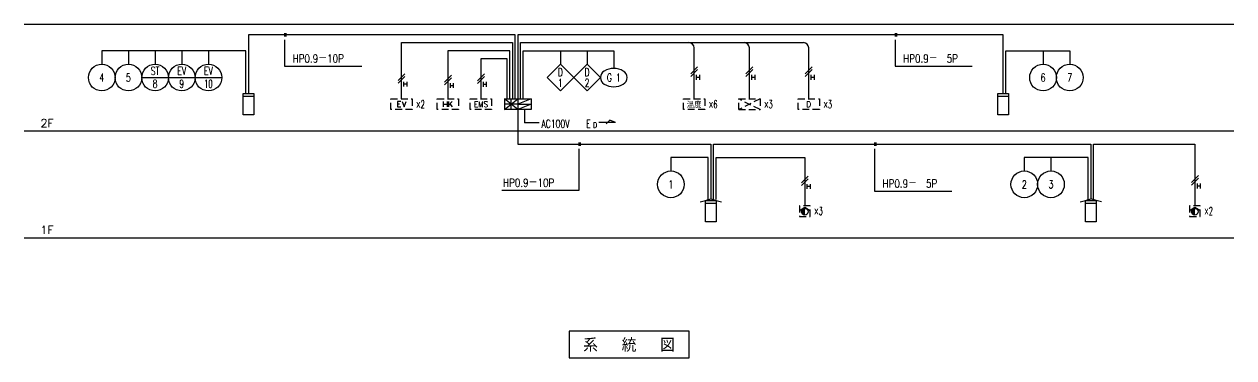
# Model space of a CAD drawing. Extents: x 35 to 825, y 15 to 504.
# Drawn here: x 35.3 to 488.9, y 193.8 to 318.8 of the extents above; entities that cross this region are included whole.
import ezdxf
from ezdxf.enums import TextEntityAlignment as Align

# ---------------------------------------------------------------- set-up
doc = ezdxf.new("R2010")
doc.units = 0
doc.header["$LTSCALE"] = 0.2
doc.linetypes.add('DASHED', pattern=[19.05, 12.7, -6.35])
for name, color, linetype in [('1_シンボル', 2, 'CONTINUOUS'), ('1_乗数', 3, 'CONTINUOUS'), ('1_強調文字', 4, 'CONTINUOUS'), ('1_文字', 3, 'CONTINUOUS'), ('1_警戒番号', 4, 'CONTINUOUS'), ('1_配線_1', 1, 'CONTINUOUS'), ('A_建築', 8, 'CONTINUOUS')]:
    doc.layers.add(name, color=color, linetype=linetype)
doc.styles.get("Standard").update_dxf_attribs({"font": 'simplex.shx', "width": 0.8, "bigfont": 'extfont2.shx'})

msp = doc.modelspace()

# ---------------------------------------------------------------- linework, layer by layer
at = {"layer": '1_シンボル'}
msp.add_line((433.33, 251.77), (437.33, 251.77), dxfattribs=at)
for points in [[(117.37, 292.77), (121.37, 292.77), (121.37, 284.77), (117.37, 284.77)], [(400.35, 292.77), (404.35, 292.77), (404.35, 284.77), (400.35, 284.77)], [(437.33, 244.77), (433.33, 244.77), (433.33, 252.77), (437.33, 252.77)]]:
    msp.add_lwpolyline(points, close=True, dxfattribs=at)
for points in [[(117.37, 291.77), (121.37, 291.77)], [(215.37, 290.77), (215.37, 286.77), (220.37, 290.77), (220.37, 286.77), (215.37, 290.77), (225.37, 290.77), (220.37, 288.77), (225.37, 288.77), (220.37, 286.77)], [(225.37, 290.77), (225.37, 286.77), (215.37, 286.77)], [(217.87, 286.77), (217.87, 290.77)], [(400.35, 291.77), (404.35, 291.77)], [(220.37, 288.77), (215.37, 288.77)], [(288.81, 252.24), (290.81, 252.77), (292.81, 253.3)], [(292.8, 253.3), (294.81, 252.77), (294.81, 244.77), (290.81, 244.77), (290.81, 252.77), (294.81, 252.77), (296.81, 252.24)], [(290.81, 251.77), (294.81, 251.77)], [(326.21, 249.05), (328.01, 250.27), (329.81, 249.05)], [(327.26, 249.52), (327.26, 247.52)], [(327.38, 249.61), (327.38, 247.44)], [(327.51, 249.67), (327.51, 247.38)], [(327.63, 249.72), (327.63, 247.33)], [(327.76, 249.75), (327.76, 247.3)], [(431.33, 252.24), (433.33, 252.77), (435.33, 253.3)], [(439.33, 252.24), (437.33, 252.77), (435.32, 253.3)], [(472.5, 249.05), (474.3, 250.27), (476.1, 249.05)], [(473.55, 249.52), (473.55, 247.52)], [(473.67, 249.61), (473.67, 247.44)], [(473.8, 249.67), (473.8, 247.38)], [(473.92, 249.72), (473.92, 247.33)], [(474.05, 249.75), (474.05, 247.3)], [(326.88, 249.07), (326.88, 247.98)], [(327.01, 249.27), (327.01, 247.77)], [(327.13, 249.42), (327.13, 247.63)], [(473.17, 249.07), (473.17, 247.98)], [(473.3, 249.27), (473.3, 247.77)], [(473.42, 249.42), (473.42, 247.63)]]:
    msp.add_lwpolyline(points, dxfattribs=at)
at = {"layer": '1_シンボル', "color": 7, "linetype": 'DASHED'}
for points in [[(180.78, 290.77), (180.78, 286.77), (172.78, 286.77), (172.78, 290.77)], [(198.2, 290.77), (198.2, 286.77), (190.2, 286.77), (190.2, 290.77)], [(210.57, 286.77), (202.57, 286.77), (202.57, 290.77), (210.57, 290.77)], [(282.52, 286.77), (282.52, 290.77), (290.52, 290.77), (290.52, 286.77)], [(303.23, 290.77), (311.23, 290.77), (303.23, 286.77), (311.23, 286.77)], [(325.47, 286.77), (325.47, 290.77), (333.47, 290.77), (333.47, 286.77)], [(326.01, 250.77), (326.01, 246.77), (330.01, 246.77), (330.01, 250.77)], [(472.3, 250.77), (472.3, 246.77), (476.3, 246.77), (476.3, 250.77)]]:
    msp.add_lwpolyline(points, close=True, dxfattribs=at)
for points in [[(303.23, 286.77), (303.23, 290.77)], [(311.23, 290.77), (311.23, 286.77)]]:
    msp.add_lwpolyline(points, dxfattribs=at)
at = {"layer": '1_シンボル', "color": 7}
for points in [[(176.49, 289.77), (175.26, 289.77), (175.26, 287.78), (176.49, 287.78)], [(176.02, 288.82), (175.26, 288.82)], [(177.06, 289.77), (177.82, 287.78), (178.57, 289.77)], [(192.58, 287.77), (192.58, 289.77)], [(192.58, 288.82), (193.92, 288.82)], [(193.92, 289.77), (193.92, 287.77)], [(194.48, 287.77), (194.48, 289.77)], [(194.48, 288.44), (195.81, 289.77)], [(194.96, 288.92), (195.82, 287.77)]]:
    msp.add_lwpolyline(points, dxfattribs=at)
at = {"layer": '1_シンボル'}
for centre in [(328.01, 248.52), (474.3, 248.52)]:
    msp.add_circle(centre, 1.25, dxfattribs=at)
for points in [[(327.26, 249.52), (327.76, 248.52), (327.13, 249.42), (327.76, 248.52)], [(327.38, 249.61), (327.76, 248.52), (327.26, 249.52), (327.76, 248.52)], [(327.51, 249.67), (327.76, 248.52), (327.38, 249.61), (327.76, 248.52)], [(327.63, 249.72), (327.76, 248.52), (327.51, 249.67), (327.76, 248.52)], [(327.76, 249.75), (327.76, 248.52), (327.63, 249.72), (327.76, 248.52)], [(473.55, 249.52), (474.05, 248.52), (473.42, 249.42), (474.05, 248.52)], [(473.67, 249.61), (474.05, 248.52), (473.55, 249.52), (474.05, 248.52)], [(473.8, 249.67), (474.05, 248.52), (473.67, 249.61), (474.05, 248.52)], [(473.92, 249.72), (474.05, 248.52), (473.8, 249.67), (474.05, 248.52)], [(474.05, 249.75), (474.05, 248.52), (473.92, 249.72), (474.05, 248.52)], [(326.77, 248.7), (327.76, 248.52), (326.76, 248.52), (327.76, 248.52)], [(326.77, 248.35), (327.76, 248.52), (326.76, 248.52), (327.76, 248.52)], [(326.78, 248.77), (327.76, 248.52), (326.77, 248.7), (327.76, 248.52)], [(326.78, 248.27), (327.76, 248.52), (326.77, 248.35), (327.76, 248.52)], [(326.79, 248.83), (327.76, 248.52), (326.78, 248.77), (327.76, 248.52)], [(326.79, 248.22), (327.76, 248.52), (326.78, 248.27), (327.76, 248.52)], [(326.82, 248.91), (327.76, 248.52), (326.79, 248.83), (327.76, 248.52)], [(326.82, 248.13), (327.76, 248.52), (326.79, 248.22), (327.76, 248.52)], [(326.88, 249.07), (327.76, 248.52), (326.82, 248.91), (327.76, 248.52)], [(326.88, 247.98), (327.76, 248.52), (326.82, 248.13), (327.76, 248.52)], [(327.01, 249.27), (327.76, 248.52), (326.88, 249.07), (327.76, 248.52)], [(327.01, 247.77), (327.76, 248.52), (326.88, 247.98), (327.76, 248.52)], [(327.13, 249.42), (327.76, 248.52), (327.01, 249.27), (327.76, 248.52)], [(327.13, 247.63), (327.76, 248.52), (327.01, 247.77), (327.76, 248.52)], [(327.26, 247.52), (327.76, 248.52), (327.13, 247.63), (327.76, 248.52)], [(327.38, 247.44), (327.76, 248.52), (327.26, 247.52), (327.76, 248.52)], [(327.51, 247.38), (327.76, 248.52), (327.38, 247.44), (327.76, 248.52)], [(327.63, 247.33), (327.76, 248.52), (327.51, 247.38), (327.76, 248.52)], [(327.76, 247.3), (327.76, 248.52), (327.63, 247.33), (327.76, 248.52)], [(473.06, 248.7), (474.05, 248.52), (473.05, 248.52), (474.05, 248.52)], [(473.06, 248.35), (474.05, 248.52), (473.05, 248.52), (474.05, 248.52)], [(473.07, 248.77), (474.05, 248.52), (473.06, 248.7), (474.05, 248.52)], [(473.07, 248.27), (474.05, 248.52), (473.06, 248.35), (474.05, 248.52)], [(473.09, 248.83), (474.05, 248.52), (473.07, 248.77), (474.05, 248.52)], [(473.09, 248.22), (474.05, 248.52), (473.07, 248.27), (474.05, 248.52)], [(473.11, 248.91), (474.05, 248.52), (473.09, 248.83), (474.05, 248.52)], [(473.11, 248.13), (474.05, 248.52), (473.09, 248.22), (474.05, 248.52)], [(473.17, 249.07), (474.05, 248.52), (473.11, 248.91), (474.05, 248.52)], [(473.17, 247.98), (474.05, 248.52), (473.11, 248.13), (474.05, 248.52)], [(473.3, 249.27), (474.05, 248.52), (473.17, 249.07), (474.05, 248.52)], [(473.3, 247.77), (474.05, 248.52), (473.17, 247.98), (474.05, 248.52)], [(473.42, 249.42), (474.05, 248.52), (473.3, 249.27), (474.05, 248.52)], [(473.42, 247.63), (474.05, 248.52), (473.3, 247.77), (474.05, 248.52)], [(473.55, 247.52), (474.05, 248.52), (473.42, 247.63), (474.05, 248.52)], [(473.67, 247.44), (474.05, 248.52), (473.55, 247.52), (474.05, 248.52)], [(473.8, 247.38), (474.05, 248.52), (473.67, 247.44), (474.05, 248.52)], [(473.92, 247.33), (474.05, 248.52), (473.8, 247.38), (474.05, 248.52)], [(474.05, 247.3), (474.05, 248.52), (473.92, 247.33), (474.05, 248.52)]]:
    msp.add_solid(points, dxfattribs=at)
at = {"layer": '1_乗数'}
for p, q in [((175.48, 297.63), (178.08, 300.23)), ((192.9, 297.1), (195.5, 299.7)), ((205.27, 297.53), (207.87, 300.13)), ((285.22, 300.15), (287.82, 302.75)), ((285.22, 299.15), (287.82, 301.75)), ((287.32, 299.75), (287.32, 297.95)), ((288.52, 299.75), (288.52, 297.95)), ((305.93, 300.15), (308.53, 302.75)), ((305.93, 299.15), (308.53, 301.75)), ((308.03, 299.75), (308.03, 297.95)), ((309.24, 299.75), (309.24, 297.95)), ((328.17, 300.15), (330.77, 302.75)), ((328.17, 299.15), (330.77, 301.75)), ((330.27, 299.75), (330.27, 297.95)), ((331.48, 299.75), (331.48, 297.95)), ((175.48, 296.63), (178.08, 299.23)), ((177.58, 297.23), (177.58, 295.43)), ((177.58, 296.38), (178.78, 296.38)), ((178.78, 297.23), (178.78, 295.43)), ((192.9, 296.1), (195.5, 298.7)), ((195, 296.69), (195, 294.9)), ((195, 295.84), (196.21, 295.84)), ((196.21, 296.69), (196.21, 294.9)), ((205.27, 296.53), (207.87, 299.13)), ((207.37, 297.12), (207.37, 295.33)), ((207.37, 296.27), (208.58, 296.27)), ((208.58, 297.12), (208.58, 295.33)), ((287.32, 298.89), (288.52, 298.89)), ((308.03, 298.89), (309.24, 298.89)), ((330.27, 298.89), (331.48, 298.89)), ((326.71, 259.29), (329.31, 261.89)), ((326.71, 258.29), (329.31, 260.89)), ((328.81, 258.89), (328.81, 257.09)), ((330.01, 258.89), (330.01, 257.09)), ((473, 259.46), (475.6, 262.06)), ((473, 258.46), (475.6, 261.06)), ((475.1, 259.06), (475.1, 257.26)), ((476.31, 259.06), (476.31, 257.26)), ((328.81, 258.04), (330.01, 258.04)), ((475.1, 258.21), (476.31, 258.21))]:
    msp.add_line(p, q, dxfattribs=at)
at = {"layer": '1_強調文字'}
msp.add_lwpolyline([(239.59, 193.77), (284.59, 193.77), (284.59, 203.77), (239.59, 203.77)], close=True, dxfattribs=at)
at = {"layer": '1_文字'}
for p, q in [((132.96, 315.37), (132.96, 314.17)), ((133.46, 315.37), (133.46, 314.17)), ((361.91, 315.37), (361.91, 314.17)), ((362.41, 315.37), (362.41, 314.17)), ((132.96, 312.97), (132.96, 302.99)), ((361.91, 312.97), (361.91, 302.99)), ((132.96, 302.99), (161.88, 302.99)), ((361.91, 302.99), (390.83, 302.99)), ((243.28, 274.43), (243.28, 273.23)), ((243.78, 274.43), (243.78, 273.23)), ((354.17, 274.43), (354.17, 273.23)), ((354.67, 274.43), (354.67, 273.23)), ((243.28, 272.03), (243.28, 256.44)), ((354.17, 272.03), (354.17, 256.15)), ((243.28, 256.44), (214.36, 256.44)), ((354.17, 256.15), (383.09, 256.15))]:
    msp.add_line(p, q, dxfattribs=at)
at = {"layer": '1_警戒番号'}
for p, q in [((236.37, 303.77), (231.37, 298.77)), ((241.37, 298.77), (236.37, 303.77)), ((246.37, 303.77), (241.37, 298.77)), ((251.37, 298.77), (246.37, 303.77)), ((231.37, 298.77), (236.37, 293.77)), ((236.37, 293.77), (241.37, 298.77)), ((241.37, 298.77), (246.37, 293.77)), ((246.37, 293.77), (251.37, 298.77))]:
    msp.add_line(p, q, dxfattribs=at)
at = {"layer": '1_警戒番号', "linetype": 'Continuous'}
for p, q in [((79.37, 298.77), (89.37, 298.77)), ((89.37, 298.77), (99.37, 298.77)), ((99.37, 298.77), (109.37, 298.77))]:
    msp.add_line(p, q, dxfattribs=at)
at = {"layer": '1_警戒番号'}
msp.add_lwpolyline([(252.77, 301.22, 0.574359), (252.77, 296.33, 0.280617), (259.96, 296.33, 0.574364), (259.96, 301.22, 0.280615), (252.77, 301.22)], format="xyb", dxfattribs=at)
at = {"layer": '1_警戒番号', "linetype": 'Continuous'}
for centre in [(64.37, 298.77), (74.37, 298.77), (84.37, 298.77), (94.37, 298.77), (104.37, 298.77), (417.35, 298.77), (427.35, 298.77), (277.81, 258.77), (410.33, 258.77), (420.33, 258.77)]:
    msp.add_circle(centre, 5, dxfattribs=at)
at = {"layer": '1_配線_1'}
for p, q in [((219.37, 314.77), (119.37, 314.77)), ((119.37, 314.77), (119.37, 292.77)), ((219.37, 290.77), (219.37, 314.77)), ((402.35, 314.77), (220.37, 314.77)), ((220.37, 314.77), (220.37, 290.77)), ((402.35, 292.77), (402.35, 314.77)), ((74.37, 308.77), (64.37, 308.77)), ((64.37, 308.77), (64.37, 303.77)), ((84.37, 308.77), (74.37, 308.77)), ((74.37, 308.77), (74.37, 303.77)), ((94.37, 308.77), (84.37, 308.77)), ((84.37, 308.77), (84.37, 303.77)), ((104.37, 308.77), (94.37, 308.77)), ((94.37, 308.77), (94.37, 303.77)), ((118.37, 308.77), (104.37, 308.77)), ((104.37, 308.77), (104.37, 303.77)), ((118.37, 292.77), (118.37, 308.77)), ((176.78, 290.77), (176.78, 311.88)), ((176.78, 311.88), (218.37, 311.88)), ((217.37, 308.77), (194.2, 308.77)), ((194.2, 308.77), (194.2, 290.77)), ((217.37, 290.77), (217.37, 308.77)), ((218.37, 311.88), (218.37, 290.77)), ((221.37, 290.77), (221.37, 311.88)), ((221.37, 311.88), (327.47, 311.88)), ((222.37, 290.77), (222.37, 308.77)), ((222.37, 308.77), (236.37, 308.77)), ((236.37, 308.77), (236.37, 303.77)), ((236.37, 308.77), (246.37, 308.77)), ((246.37, 308.77), (246.37, 303.77)), ((246.37, 308.77), (256.37, 308.77)), ((256.37, 308.77), (256.37, 302.23)), ((286.52, 290.77), (286.52, 309.88)), ((307.23, 290.77), (307.23, 309.88)), ((329.47, 290.77), (329.47, 309.88)), ((403.35, 292.77), (403.35, 308.77)), ((403.35, 308.77), (417.35, 308.77)), ((417.35, 308.77), (417.35, 303.77)), ((417.35, 308.77), (427.35, 308.77)), ((427.35, 308.77), (427.35, 303.77)), ((216.37, 305.83), (206.57, 305.83)), ((206.57, 305.83), (206.57, 290.77)), ((216.37, 290.77), (216.37, 305.83)), ((220.37, 286.77), (220.37, 273.83)), ((222.87, 286.77), (222.87, 281.77)), ((228.37, 281.77), (222.87, 281.77)), ((257.03, 281.88), (250.76, 281.88)), ((254.91, 282.8), (253.53, 281.42)), ((257.03, 281.88), (254.91, 282.8)), ((220.37, 273.83), (292.81, 273.83)), ((292.81, 273.83), (292.81, 253.3)), ((293.81, 253.04), (293.81, 273.83)), ((293.81, 273.83), (435.33, 273.83)), ((435.33, 273.83), (435.33, 253.3)), ((436.33, 253.04), (436.33, 273.83)), ((436.33, 273.83), (474.3, 273.83)), ((474.3, 273.83), (474.3, 250.77)), ((291.81, 268.77), (277.81, 268.77)), ((277.81, 268.77), (277.81, 263.77)), ((291.81, 252.77), (291.81, 268.77)), ((294.81, 253.04), (294.81, 268.77)), ((294.81, 268.77), (328.01, 268.77)), ((328.01, 268.77), (328.01, 250.77)), ((420.33, 268.77), (410.33, 268.77)), ((410.33, 268.77), (410.33, 263.77)), ((434.33, 268.77), (420.33, 268.77)), ((420.33, 268.77), (420.33, 263.77)), ((434.33, 252.77), (434.33, 268.77))]:
    msp.add_line(p, q, dxfattribs=at)
for centre in [(284.52, 309.88), (305.23, 309.88), (327.47, 309.88)]:
    msp.add_arc(centre, 2, 0, 90, dxfattribs=at)
at = {"layer": 'A_建築'}
for p, q in [((35.29, 318.77), (488.88, 318.77)), ((35.29, 278.77), (488.88, 278.77)), ((35.29, 238.77), (488.88, 238.77))]:
    msp.add_line(p, q, dxfattribs=at)

# ---------------------------------------------------------------- texts
at = {"layer": '1_シンボル', "color": 7, "width": 0.9}
for s, p in [('EMS', (206.57, 288.77)), ('温度', (286.52, 288.77)), ('D', (329.47, 288.77))]:
    msp.add_text(s, height=2.2, dxfattribs=at).set_placement(p, align=Align.MIDDLE)
at = {"layer": '1_強調文字'}
msp.add_text('系\u3000 統\u3000 図', height=5, dxfattribs=at).set_placement((262.09, 198.77), align=Align.MIDDLE)
at = {"layer": '1_文字', "width": 0.8}
for s, p in [('HP0.9－10P', (135.96, 303.5)), ('HP0.9－\u30005P', (364.91, 303.5)), ('HP0.9－10P', (214.86, 256.95)), ('HP0.9－\u30005P', (357.17, 256.66))]:
    msp.add_text(s, height=3, dxfattribs=at).set_placement(p, align=Align.BOTTOM_LEFT)
at = {"layer": '1_文字', "width": 0.6}
for s, p in [('×2', (182.28, 288.77)), ('×6', (292.02, 288.77)), ('×3', (312.73, 288.77)), ('×3', (334.97, 288.77)), ('×3', (331.51, 248.77)), ('×2', (477.8, 248.77))]:
    msp.add_text(s, height=3, dxfattribs=at).set_placement(p, align=Align.MIDDLE_LEFT)
at = {"layer": '1_文字'}
for s, p in [('2F', (46.31, 279.27)), ('1F', (46.31, 239.27))]:
    msp.add_text(s, height=3, dxfattribs=at).set_placement(p, align=Align.BOTTOM_RIGHT)
at = {"layer": '1_文字', "width": 0.7}
for s, height, p in [('AC100V', 3, (229.25, 279.98)), ('E', 3, (246, 279.98)), ('D', 2, (248.61, 279.98))]:
    msp.add_text(s, height=height, dxfattribs=at).set_placement(p)
at = {"layer": '1_警戒番号'}
for s, width, p in [('4', 0.7, (64.37, 298.77)), ('5', 0.7, (74.37, 298.77)), ('ST', 0.7, (84.37, 301.27)), ('EV', 0.7, (94.37, 301.27)), ('EV', 0.7, (104.37, 301.27)), ('D', 0.7, (236.37, 300.77)), ('D', 0.7, (246.37, 300.77)), ('G 1', 0.7, (256.37, 298.77)), ('6', 0.7, (417.35, 298.77)), ('7', 0.7, (427.35, 298.77)), ('8', 0.7, (84.37, 296.47)), ('9', 0.7, (94.37, 296.47)), ('10', 0.6, (104.37, 296.47)), ('1', 0.7, (236.37, 296.77)), ('2', 0.7, (246.37, 296.77)), ('1', 0.7, (277.81, 258.77)), ('2', 0.7, (410.33, 258.77)), ('3', 0.7, (420.33, 258.77))]:
    msp.add_text(s, height=3, dxfattribs=dict(at, width=width)).set_placement(p, align=Align.MIDDLE)

doc.saveas('drawing.dxf')
